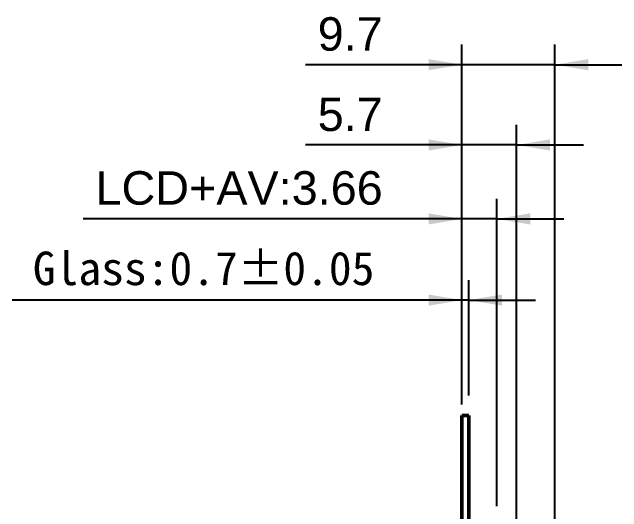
# Model space of a CAD drawing. Header units: millimetres. Extents: x 71 to 428, y 120 to 295.
# Drawn here: x 188.3 to 252, y 242.4 to 294.6 of the extents above; entities that cross this region are included whole.
import ezdxf

# ---------------------------------------------------------------- set-up
doc = ezdxf.new("R2010")
doc.units = ezdxf.units.MM
doc.header["$LTSCALE"] = 0.75
doc.layers.add('Visible', color=7, linetype='Continuous', lineweight=50)
doc.layers.add('尺寸标注', color=3, linetype='Continuous')
doc.styles.get("Standard").update_dxf_attribs({"font": 'arial.ttf'})
doc.dimstyles.new('Dim-ISO-25', dxfattribs={"dimtxt": 3.5, "dimasz": 3.5, "dimexe": 2.1, "dimexo": 2.1, "dimgap": 1.4, "dimtad": 1, "dimzin": 12, "dimdsep": 46, "dimtxsty": 'Standard', "dimcen": 0, "dimazin": 3, "dimtp": 0.1, "dimtm": 0.1, "dimtfac": 0.714286, "dimtmove": 0, "dimatfit": 3, "dimfxl": 1, "dimtzin": 12, "dimarcsym": 0})

# ---------------------------------------------------------------- blocks, each defined once
blk = doc.blocks.new('*D69')
at = {"color": 0, "linetype": 'ByBlock', "lineweight": -2}
for p, q in [((235.33, 254.526), (235.33, 266.598)), ((236.03, 254.526), (236.03, 266.598)), ((235.33, 264.498), (188.301, 264.498)), ((236.03, 264.498), (235.33, 264.498)), ((236.03, 264.498), (243.03, 264.498))]:
    blk.add_line(p, q, dxfattribs=at)
at = {"color": 0, "linetype": 'ByBlock'}
for points in [[(235.33, 264.498), (231.83, 265.082), (231.83, 263.915)], [(236.03, 264.498), (239.53, 265.082), (239.53, 263.915)]]:
    blk.add_solid(points, dxfattribs=at)
at = {"layer": 'Defpoints', "color": 0, "linetype": 'ByBlock'}
for p in [(235.33, 252.426), (236.03, 252.426)]:
    blk.add_point(p, dxfattribs=at)
at = {"color": 0, "linetype": 'ByBlock', "lineweight": -2, "insert": (208.316, 267.785), "char_height": 3.5, "attachment_point": 5}
blk.add_mtext('{\\fSimSun|b0|i0|c134|p2;Glass:0.7%%P0.05}', dxfattribs=at)
blk = doc.blocks.new('*D72')
at = {"color": 0, "linetype": 'ByBlock', "lineweight": -2}
for p, q in [((235.33, 253.595), (235.33, 275.081)), ((238.99, 242.955), (238.99, 275.081)), ((235.33, 272.981), (195.721, 272.981)), ((238.99, 272.981), (235.33, 272.981)), ((238.99, 272.981), (245.99, 272.981))]:
    blk.add_line(p, q, dxfattribs=at)
at = {"color": 0, "linetype": 'ByBlock'}
for points in [[(235.33, 272.981), (231.83, 273.564), (231.83, 272.398)], [(238.99, 272.981), (242.49, 273.564), (242.49, 272.398)]]:
    blk.add_solid(points, dxfattribs=at)
at = {"layer": 'Defpoints', "color": 0, "linetype": 'ByBlock'}
for p in [(235.33, 251.495), (238.99, 240.855)]:
    blk.add_point(p, dxfattribs=at)
at = {"color": 0, "linetype": 'ByBlock', "lineweight": -2, "insert": (212.026, 276.192), "char_height": 3.5, "attachment_point": 5}
blk.add_mtext('\\A0;LCD+AV:3.66', dxfattribs=at)
blk = doc.blocks.new('*D73')
at = {"color": 0, "linetype": 'ByBlock', "lineweight": -2}
for p, q in [((235.33, 253.595), (235.33, 282.81)), ((241.041, 239.597), (241.041, 282.81)), ((235.33, 280.71), (218.955, 280.71)), ((241.041, 280.71), (235.33, 280.71)), ((241.041, 280.71), (248.041, 280.71))]:
    blk.add_line(p, q, dxfattribs=at)
at = {"color": 0, "linetype": 'ByBlock'}
for points in [[(235.33, 280.71), (231.83, 281.293), (231.83, 280.126)], [(241.041, 280.71), (244.541, 281.293), (244.541, 280.126)]]:
    blk.add_solid(points, dxfattribs=at)
at = {"layer": 'Defpoints', "color": 0, "linetype": 'ByBlock'}
for p in [(235.33, 251.495), (241.041, 237.497)]:
    blk.add_point(p, dxfattribs=at)
at = {"color": 0, "linetype": 'ByBlock', "lineweight": -2, "insert": (223.643, 283.89), "char_height": 3.5, "attachment_point": 5}
blk.add_mtext('\\A0;5.7', dxfattribs=at)
blk = doc.blocks.new('*D70')
at = {"color": 0, "linetype": 'ByBlock', "lineweight": -2}
for p, q in [((235.33, 253.595), (235.33, 291.198)), ((245.041, 226.492), (245.041, 291.198)), ((235.33, 289.098), (218.955, 289.098)), ((245.041, 289.098), (235.33, 289.098)), ((245.041, 289.098), (252.041, 289.098))]:
    blk.add_line(p, q, dxfattribs=at)
at = {"color": 0, "linetype": 'ByBlock'}
for points in [[(235.33, 289.098), (231.83, 289.682), (231.83, 288.515)], [(245.041, 289.098), (248.541, 289.682), (248.541, 288.515)]]:
    blk.add_solid(points, dxfattribs=at)
at = {"layer": 'Defpoints', "color": 0, "linetype": 'ByBlock'}
for p in [(235.33, 251.495), (245.041, 224.392)]:
    blk.add_point(p, dxfattribs=at)
at = {"color": 0, "linetype": 'ByBlock', "lineweight": -2, "insert": (223.643, 292.285), "char_height": 3.5, "attachment_point": 5}
blk.add_mtext('\\A0;9.7', dxfattribs=at)

msp = doc.modelspace()

# ---------------------------------------------------------------- linework, layer by layer
at = {"layer": 'Visible', "extrusion": (1, -2e-16, 0)}
for p, q in [((235.33, 252.426), (235.33, 156.566)), ((236.03, 252.426), (235.33, 252.426)), ((236.03, 252.426), (236.03, 156.566))]:
    msp.add_line(p, q, dxfattribs=at)

# ---------------------------------------------------------------- dimensions: what is measured, and where the dimension line sits
at = {"layer": '尺寸标注'}
dim = msp.add_linear_dim(base=(235.33, 289.098), p1=(245.041, 224.392), p2=(235.33, 251.495), dimstyle='Dim-ISO-25', override={"dimdec": 1}, dxfattribs=at)
dim.commit()
dim.dimension.update_dxf_attribs({"geometry": '*D70', "text_midpoint": (223.643, 289.098), "dimtype": 160})
dim = msp.add_linear_dim(base=(235.33, 280.71), p1=(241.041, 237.497), p2=(235.33, 251.495), dimstyle='Dim-ISO-25', override={"dimdec": 1}, dxfattribs=at)
dim.commit()
dim.dimension.update_dxf_attribs({"geometry": '*D73', "text_midpoint": (223.643, 283.89)})
for base, p1, p2, text, picture, middle in [((235.33, 272.981), (238.99, 240.855), (235.33, 251.495), 'LCD+AV:<>', '*D72', (212.026, 276.192)), ((235.33, 264.498), (236.03, 252.426), (235.33, 252.426), '{\\fSimSun|b0|i0|c134|p2;Glass:0.7%%P0.05}', '*D69', (208.316, 267.785))]:
    dim = msp.add_linear_dim(base=base, p1=p1, p2=p2, text=text, dimstyle='Dim-ISO-25', dxfattribs=at)
    dim.commit()
    dim.dimension.update_dxf_attribs({"geometry": picture, "text_midpoint": middle})

doc.saveas('drawing.dxf')
